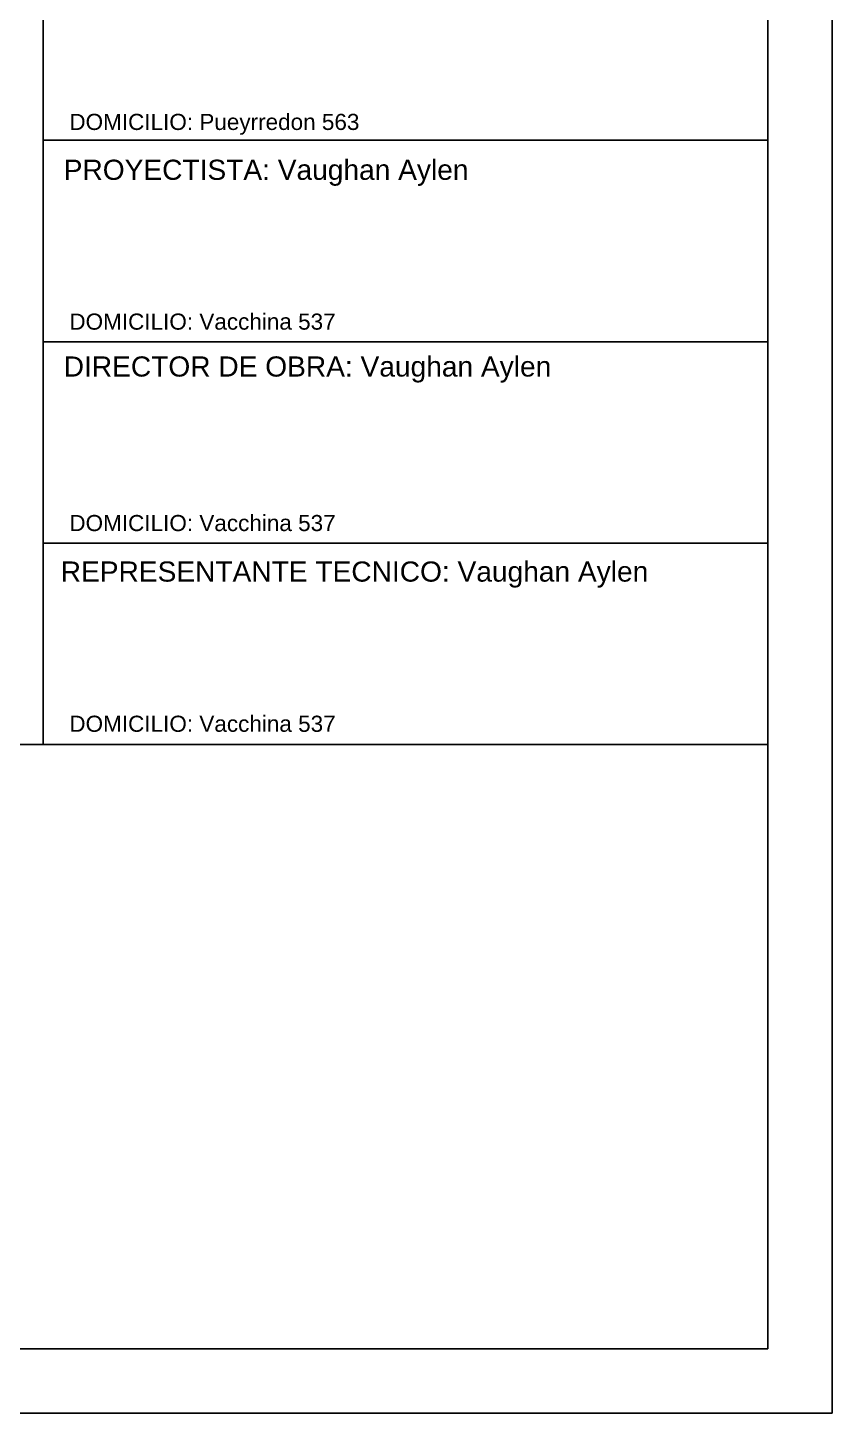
# Model space of a CAD drawing. Header units: millimetres. Extents: x 1356 to 2849, y 1307 to 1361.
# Drawn here: x 2670.03 to 2680.03, y 1326.13 to 1343.33 of the extents above; entities that cross this region are included whole.
import ezdxf

# ---------------------------------------------------------------- set-up
doc = ezdxf.new("R2010")
doc.units = ezdxf.units.MM
doc.styles.add('TEXTO1', font='sanss___.ttf', dxfattribs={"height": 0.3})

msp = doc.modelspace()

# ---------------------------------------------------------------- linework, layer by layer
for p, q in [((2680.02737, 1357.7507), (2680.02737, 1326.1307)), ((2679.22737, 1356.9507), (2679.22737, 1326.9307)), ((2670.22737, 1349.4307), (2670.22737, 1334.4307)), ((2670.22737, 1341.9307), (2679.22737, 1341.9307)), ((2670.22737, 1339.4307), (2679.22737, 1339.4307)), ((2670.22737, 1336.9307), (2679.22737, 1336.9307)), ((2661.22737, 1334.4307), (2679.22737, 1334.4307)), ((2607.26169, 1326.9307), (2679.22737, 1326.9307)), ((2680.02737, 1326.1307), (2603.21262, 1326.1307))]:
    msp.add_line(p, q)

# ---------------------------------------------------------------- texts
at = {"style": 'TEXTO1'}
for s, height, p in [('DOMICILIO: Pueyrredon 563', 0.2, (2670.55222, 1342.0587, 138.91055)), ('PROYECTISTA: Vaughan Aylen ', 0.25, (2670.48225, 1341.43977)), ('DOMICILIO: Vacchina 537', 0.2, (2670.55222, 1339.58025, 138.91055)), ('DIRECTOR DE OBRA: Vaughan Aylen  ', 0.25, (2670.48225, 1338.99808)), ('DOMICILIO: Vacchina 537', 0.2, (2670.55222, 1337.08025, 138.91055)), ('REPRESENTANTE TECNICO: Vaughan Aylen', 0.25, (2670.44499, 1336.45306)), ('DOMICILIO: Vacchina 537', 0.2, (2670.55222, 1334.58903, 138.91055))]:
    msp.add_text(s, height=height, dxfattribs=at).set_placement(p)

doc.saveas('drawing.dxf')
